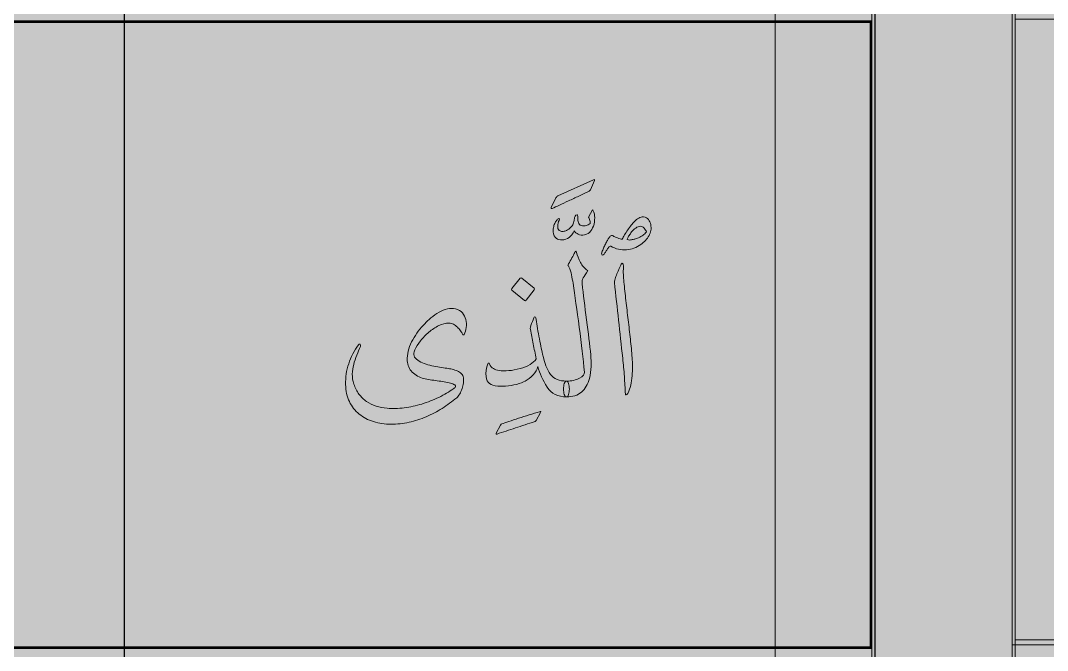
# Model space of a CAD drawing. Header units: inches. Extents: x -1481 to -429, y -1676 to -696.
# Drawn here: x -800.6 to -747.2, y -1241 to -1208.2 of the extents above; entities that cross this region are included whole.
import ezdxf

# ---------------------------------------------------------------- set-up
doc = ezdxf.new("R2010")
doc.units = ezdxf.units.IN
doc.header["$MEASUREMENT"] = 0
doc.layers.add('Layer 1', color=7, linetype='Continuous')

# ---------------------------------------------------------------- blocks, each defined once
blk = doc.blocks.new('block 75')
at = {"layer": 'Layer 1', "true_color": 0x009344}
h = blk.add_hatch(color=114, dxfattribs=at)
h.dxf.hatch_style = 2
h.paths.add_polyline_path([(-693.785, -1296.171), (-933.785, -1296.171), (-933.785, -1006.171), (-693.785, -1006.171)])
blk = doc.blocks.new('block 141')
at = {"layer": 'Layer 1', "color": 40, "lineweight": 30, "true_color": 0xf9a01b}
blk.add_lwpolyline([(-834.266, -1087.043), (-795.203, -1087.043), (-795.203, -1290.172), (-834.266, -1290.172), (-834.266, -1087.043)], dxfattribs=at)
at = {"layer": 'Layer 1', "lineweight": 0}
blk.add_lwpolyline([(-910.384, -1110.533), (-756.319, -1110.533), (-756.319, -1273.233), (-910.384, -1273.233), (-910.384, -1110.533)], dxfattribs=at)
at = {"layer": 'Layer 1', "color": 40, "lineweight": 30, "true_color": 0xf9a01b}
blk.add_open_spline([(-795.203, -1087.043), (-795.203, -1087.043), (-772.587, -1087.043), (-772.587, -1087.043), (-763.503, -1087.043), (-756.139, -1094.039), (-756.139, -1102.669), (-756.139, -1102.669), (-756.139, -1290.172), (-756.139, -1290.172), (-756.139, -1290.172), (-795.203, -1290.172), (-795.203, -1290.172), (-795.203, -1290.172), (-795.203, -1087.043), (-795.203, -1087.043)], degree=3, knots=[0, 0, 0, 0, 1, 1, 1, 2, 2, 2, 3, 3, 3, 4, 4, 4, 5, 5, 5, 5], dxfattribs=at)
blk = doc.blocks.new('block 140')
at = {"layer": 'Layer 1', "true_color": 0x49c6ea}
h = blk.add_hatch(color=133, dxfattribs=at)
h.dxf.hatch_style = 2
h.paths.add_polyline_path([(-919.173, -1282.809), (-748.857, -1282.809), (-748.857, -1065.618), (-919.173, -1065.618)])
h = blk.add_hatch(color=133, dxfattribs=at)
h.dxf.hatch_style = 2
h.paths.add_polyline_path([(-907.435, -1277.731), (-761.338, -1277.731), (-761.338, -1076.165), (-907.435, -1076.165)])
at = {"layer": 'Layer 1', "true_color": 0xffed96}
h = blk.add_hatch(color=41, dxfattribs=at)
h.dxf.hatch_style = 2
h.paths.add_polyline_path([(-912.062, -1240.799), (-756.36, -1240.799), (-756.36, -1208.274), (-912.062, -1208.274)])
at = {"layer": 'Layer 1', "lineweight": 0}
for points in [[(-919.173, -1282.809), (-748.857, -1282.809), (-748.857, -1065.618), (-919.173, -1065.618), (-919.173, -1282.809)], [(-919.173, -1282.809), (-748.857, -1282.809), (-748.857, -1065.618), (-919.173, -1065.618), (-919.173, -1282.809)], [(-907.435, -1277.731), (-761.338, -1277.731), (-761.338, -1076.165), (-907.435, -1076.165), (-907.435, -1277.731)], [(-912.062, -1240.799), (-756.36, -1240.799), (-756.36, -1208.274), (-912.062, -1208.274), (-912.062, -1240.799)]]:
    blk.add_lwpolyline(points, dxfattribs=at)
at = {"layer": 'Layer 1', "color": 44, "lineweight": 53, "true_color": 0xaf7e09}
blk.add_lwpolyline([(-912.062, -1240.799), (-756.36, -1240.799), (-756.36, -1208.274), (-912.062, -1208.274), (-912.062, -1240.799)], dxfattribs=at)
at = {"layer": 'Layer 1'}
blk.add_blockref('block 141', (0, 0), dxfattribs=at)
blk = doc.blocks.new('block 145')
at = {"layer": 'Layer 1', "lineweight": 0}
blk.add_lwpolyline([(-919.173, -1282.809), (-748.857, -1282.809), (-748.857, -1065.618), (-919.173, -1065.618), (-919.173, -1282.809)], dxfattribs=at)
blk = doc.blocks.new('block 157')
at = {"layer": 'Layer 1', "true_color": 0x231f20}
h = blk.add_hatch(color=250, dxfattribs=at)
h.dxf.hatch_style = 2
edge = h.paths.add_edge_path()
edge.add_spline(control_points=[(-773.838, -1229.058), (-774.181, -1229.167), (-774.518, -1229.277), (-774.851, -1229.389), (-775.183, -1229.501), (-775.502, -1229.606), (-775.806, -1229.704), (-775.862, -1229.721), (-775.876, -1229.704), (-775.848, -1229.651), (-775.848, -1229.651), (-775.633, -1229.252), (-775.633, -1229.252), (-775.622, -1229.231), (-775.613, -1229.216), (-775.604, -1229.205), (-775.595, -1229.195), (-775.58, -1229.186), (-775.559, -1229.179), (-775.465, -1229.144), (-775.341, -1229.101), (-775.187, -1229.051), (-775.033, -1229), (-774.866, -1228.945), (-774.685, -1228.888), (-774.505, -1228.83), (-774.321, -1228.772), (-774.132, -1228.712), (-773.943, -1228.652), (-773.763, -1228.596), (-773.591, -1228.544), (-773.563, -1228.533), (-773.546, -1228.531), (-773.539, -1228.536), (-773.532, -1228.541), (-773.535, -1228.558), (-773.549, -1228.586), (-773.549, -1228.586), (-773.775, -1228.995), (-773.775, -1228.995), (-773.785, -1229.009), (-773.795, -1229.022), (-773.804, -1229.035), (-773.812, -1229.047), (-773.824, -1229.055), (-773.838, -1229.058)], knot_values=[0, 0, 0, 0, 1, 1, 1, 2, 2, 2, 3, 3, 3, 4, 4, 4, 5, 5, 5, 6, 6, 6, 7, 7, 7, 8, 8, 8, 9, 9, 9, 10, 10, 10, 11, 11, 11, 12, 12, 12, 13, 13, 13, 14, 14, 14, 15, 15, 15, 15], degree=3, periodic=1)
at = {"layer": 'Layer 1', "lineweight": 0}
blk.add_open_spline([(-773.838, -1229.058), (-774.181, -1229.167), (-774.518, -1229.277), (-774.851, -1229.389), (-775.183, -1229.501), (-775.502, -1229.606), (-775.806, -1229.704), (-775.862, -1229.721), (-775.876, -1229.704), (-775.848, -1229.651), (-775.848, -1229.651), (-775.633, -1229.252), (-775.633, -1229.252), (-775.622, -1229.231), (-775.613, -1229.216), (-775.604, -1229.205), (-775.595, -1229.195), (-775.58, -1229.186), (-775.559, -1229.179), (-775.465, -1229.144), (-775.341, -1229.101), (-775.187, -1229.051), (-775.033, -1229), (-774.866, -1228.945), (-774.685, -1228.888), (-774.505, -1228.83), (-774.321, -1228.772), (-774.132, -1228.712), (-773.943, -1228.652), (-773.763, -1228.596), (-773.591, -1228.544), (-773.563, -1228.533), (-773.546, -1228.531), (-773.539, -1228.536), (-773.532, -1228.541), (-773.535, -1228.558), (-773.549, -1228.586), (-773.549, -1228.586), (-773.775, -1228.995), (-773.775, -1228.995), (-773.785, -1229.009), (-773.795, -1229.022), (-773.804, -1229.035), (-773.812, -1229.047), (-773.824, -1229.055), (-773.838, -1229.058)], degree=3, knots=[0, 0, 0, 0, 1, 1, 1, 2, 2, 2, 3, 3, 3, 4, 4, 4, 5, 5, 5, 6, 6, 6, 7, 7, 7, 8, 8, 8, 9, 9, 9, 10, 10, 10, 11, 11, 11, 12, 12, 12, 13, 13, 13, 14, 14, 14, 15, 15, 15, 15], dxfattribs=at)
blk = doc.blocks.new('block 139')
at = {"layer": 'Layer 1', "true_color": 0x231f20}
h = blk.add_hatch(color=250, dxfattribs=at)
h.dxf.hatch_style = 2
edge = h.paths.add_edge_path()
edge.add_spline(control_points=[(-770.952, -1217.011), (-770.962, -1217.042), (-770.985, -1217.066), (-771.022, -1217.084), (-771.191, -1217.163), (-771.367, -1217.246), (-771.55, -1217.333), (-771.734, -1217.42), (-771.912, -1217.503), (-772.083, -1217.582), (-772.255, -1217.662), (-772.415, -1217.737), (-772.563, -1217.806), (-772.711, -1217.875), (-772.838, -1217.932), (-772.942, -1217.977), (-772.966, -1217.988), (-772.982, -1217.988), (-772.993, -1217.977), (-773.003, -1217.967), (-773.003, -1217.951), (-772.993, -1217.931), (-772.993, -1217.931), (-772.745, -1217.421), (-772.745, -1217.421), (-772.728, -1217.394), (-772.711, -1217.374), (-772.692, -1217.362), (-772.673, -1217.349), (-772.656, -1217.338), (-772.639, -1217.328), (-772.639, -1217.328), (-770.795, -1216.486), (-770.795, -1216.486), (-770.741, -1216.462), (-770.724, -1216.476), (-770.744, -1216.528), (-770.744, -1216.528), (-770.952, -1217.011), (-770.952, -1217.011), (-770.952, -1217.011), (-770.952, -1217.011), (-770.952, -1217.011)], knot_values=[0, 0, 0, 0, 1, 1, 1, 2, 2, 2, 3, 3, 3, 4, 4, 4, 5, 5, 5, 6, 6, 6, 7, 7, 7, 8, 8, 8, 9, 9, 9, 10, 10, 10, 11, 11, 11, 12, 12, 12, 13, 13, 13, 14, 14, 14, 14], degree=3, periodic=1)
edge = h.paths.add_edge_path()
edge.add_spline(control_points=[(-771.796, -1219.142), (-771.873, -1219.296), (-771.96, -1219.412), (-772.058, -1219.489), (-772.163, -1219.569), (-772.287, -1219.611), (-772.431, -1219.615), (-772.546, -1219.618), (-772.647, -1219.588), (-772.733, -1219.525), (-772.818, -1219.462), (-772.868, -1219.352), (-772.882, -1219.195), (-772.889, -1219.125), (-772.886, -1219.052), (-772.872, -1218.977), (-772.858, -1218.902), (-772.837, -1218.831), (-772.809, -1218.764), (-772.781, -1218.701), (-772.748, -1218.646), (-772.712, -1218.599), (-772.675, -1218.552), (-772.635, -1218.521), (-772.594, -1218.507), (-772.552, -1218.504), (-772.548, -1218.535), (-772.583, -1218.602), (-772.604, -1218.64), (-772.621, -1218.686), (-772.633, -1218.738), (-772.645, -1218.791), (-772.652, -1218.842), (-772.654, -1218.893), (-772.656, -1218.944), (-772.651, -1218.987), (-772.641, -1219.022), (-772.63, -1219.057), (-772.608, -1219.09), (-772.573, -1219.121), (-772.52, -1219.16), (-772.464, -1219.178), (-772.405, -1219.176), (-772.345, -1219.175), (-772.287, -1219.162), (-772.231, -1219.137), (-772.172, -1219.113), (-772.119, -1219.084), (-772.071, -1219.05), (-772.024, -1219.017), (-771.976, -1218.973), (-771.927, -1218.917), (-771.882, -1218.864), (-771.848, -1218.798), (-771.827, -1218.717), (-771.806, -1218.637), (-771.792, -1218.57), (-771.785, -1218.518), (-771.782, -1218.472), (-771.769, -1218.427), (-771.748, -1218.381), (-771.728, -1218.336), (-771.693, -1218.313), (-771.644, -1218.313), (-771.633, -1218.313), (-771.625, -1218.323), (-771.62, -1218.342), (-771.615, -1218.361), (-771.61, -1218.383), (-771.607, -1218.408), (-771.603, -1218.432), (-771.602, -1218.456), (-771.602, -1218.478), (-771.602, -1218.501), (-771.602, -1218.518), (-771.602, -1218.528), (-771.602, -1218.63), (-771.586, -1218.709), (-771.554, -1218.767), (-771.523, -1218.825), (-771.46, -1218.864), (-771.365, -1218.885), (-771.316, -1218.896), (-771.253, -1218.89), (-771.174, -1218.869), (-771.095, -1218.848), (-771.026, -1218.813), (-770.966, -1218.764), (-770.96, -1218.757), (-770.958, -1218.738), (-770.961, -1218.707), (-770.965, -1218.675), (-770.971, -1218.642), (-770.98, -1218.607), (-770.988, -1218.572), (-771.001, -1218.534), (-771.016, -1218.494), (-771.032, -1218.454), (-771.042, -1218.43), (-771.045, -1218.423), (-771.045, -1218.423), (-770.851, -1218.056), (-770.851, -1218.056), (-770.816, -1218.073), (-770.789, -1218.112), (-770.77, -1218.171), (-770.75, -1218.231), (-770.738, -1218.298), (-770.733, -1218.373), (-770.728, -1218.449), (-770.729, -1218.525), (-770.736, -1218.602), (-770.743, -1218.679), (-770.751, -1218.743), (-770.762, -1218.796), (-770.804, -1218.925), (-770.861, -1219.043), (-770.932, -1219.148), (-771.004, -1219.253), (-771.113, -1219.319), (-771.26, -1219.347), (-771.39, -1219.372), (-771.498, -1219.363), (-771.586, -1219.321), (-771.673, -1219.279), (-771.743, -1219.219), (-771.796, -1219.142)], knot_values=[0, 0, 0, 0, 1, 1, 1, 2, 2, 2, 3, 3, 3, 4, 4, 4, 5, 5, 5, 6, 6, 6, 7, 7, 7, 8, 8, 8, 9, 9, 9, 10, 10, 10, 11, 11, 11, 12, 12, 12, 13, 13, 13, 14, 14, 14, 15, 15, 15, 16, 16, 16, 17, 17, 17, 18, 18, 18, 19, 19, 19, 20, 20, 20, 21, 21, 21, 22, 22, 22, 23, 23, 23, 24, 24, 24, 25, 25, 25, 26, 26, 26, 27, 27, 27, 28, 28, 28, 29, 29, 29, 30, 30, 30, 31, 31, 31, 32, 32, 32, 33, 33, 33, 34, 34, 34, 35, 35, 35, 36, 36, 36, 37, 37, 37, 38, 38, 38, 39, 39, 39, 40, 40, 40, 41, 41, 41, 42, 42, 42, 42], degree=3, periodic=1)
h = blk.add_hatch(color=250, dxfattribs=at)
h.dxf.hatch_style = 2
edge = h.paths.add_edge_path()
edge.add_spline(control_points=[(-772.194, -1227.777), (-772.246, -1227.777), (-772.286, -1227.734), (-772.312, -1227.648), (-772.338, -1227.562), (-772.351, -1227.469), (-772.351, -1227.367), (-772.351, -1227.266), (-772.338, -1227.171), (-772.312, -1227.084), (-772.286, -1226.996), (-772.246, -1226.953), (-772.194, -1226.953), (-771.924, -1226.953), (-771.699, -1226.903), (-771.517, -1226.803), (-771.335, -1226.703), (-771.249, -1226.597), (-771.26, -1226.485), (-771.326, -1225.807), (-771.418, -1225.028), (-771.535, -1224.15), (-771.652, -1223.272), (-771.758, -1222.511), (-771.853, -1221.867), (-771.881, -1221.72), (-771.906, -1221.575), (-771.929, -1221.431), (-771.951, -1221.288), (-771.998, -1221.15), (-772.068, -1221.017), (-772.092, -1220.975), (-772.109, -1220.948), (-772.118, -1220.938), (-772.126, -1220.927), (-772.115, -1220.901), (-772.084, -1220.859), (-772.024, -1220.758), (-771.967, -1220.654), (-771.913, -1220.549), (-771.859, -1220.444), (-771.807, -1220.348), (-771.758, -1220.261), (-771.748, -1220.229), (-771.734, -1220.211), (-771.716, -1220.206), (-771.699, -1220.2), (-771.685, -1220.219), (-771.674, -1220.261), (-771.625, -1220.429), (-771.557, -1220.602), (-771.469, -1220.78), (-771.382, -1220.959), (-771.256, -1221.101), (-771.092, -1221.205), (-771.193, -1221.366), (-771.27, -1221.492), (-771.322, -1221.583), (-771.375, -1221.674), (-771.396, -1221.774), (-771.385, -1221.883), (-771.322, -1222.449), (-771.245, -1223.077), (-771.152, -1223.767), (-771.059, -1224.456), (-770.987, -1225.065), (-770.934, -1225.593), (-770.92, -1225.789), (-770.915, -1225.992), (-770.918, -1226.202), (-770.922, -1226.412), (-770.948, -1226.615), (-770.997, -1226.811), (-771.085, -1227.119), (-771.225, -1227.357), (-771.42, -1227.525), (-771.614, -1227.693), (-771.872, -1227.777), (-772.194, -1227.777)], knot_values=[0, 0, 0, 0, 1, 1, 1, 2, 2, 2, 3, 3, 3, 4, 4, 4, 5, 5, 5, 6, 6, 6, 7, 7, 7, 8, 8, 8, 9, 9, 9, 10, 10, 10, 11, 11, 11, 12, 12, 12, 13, 13, 13, 14, 14, 14, 15, 15, 15, 16, 16, 16, 17, 17, 17, 18, 18, 18, 19, 19, 19, 20, 20, 20, 21, 21, 21, 22, 22, 22, 23, 23, 23, 24, 24, 24, 25, 25, 25, 26, 26, 26, 26], degree=3, periodic=1)
edge = h.paths.add_edge_path()
edge.add_spline(control_points=[(-769.301, -1219.578), (-769.266, -1219.512), (-769.225, -1219.438), (-769.178, -1219.355), (-769.13, -1219.273), (-769.075, -1219.187), (-769.012, -1219.096), (-768.946, -1219.008), (-768.884, -1218.925), (-768.826, -1218.846), (-768.768, -1218.768), (-768.708, -1218.697), (-768.645, -1218.634), (-768.582, -1218.571), (-768.514, -1218.519), (-768.44, -1218.479), (-768.367, -1218.439), (-768.281, -1218.415), (-768.183, -1218.408), (-768.075, -1218.429), (-767.991, -1218.478), (-767.931, -1218.555), (-767.872, -1218.632), (-767.832, -1218.72), (-767.813, -1218.82), (-767.794, -1218.92), (-767.793, -1219.021), (-767.81, -1219.124), (-767.828, -1219.228), (-767.859, -1219.314), (-767.905, -1219.384), (-768.003, -1219.563), (-768.146, -1219.72), (-768.335, -1219.857), (-768.556, -1220.011), (-768.802, -1220.1), (-769.075, -1220.124), (-769.205, -1220.138), (-769.343, -1220.13), (-769.49, -1220.098), (-769.637, -1220.067), (-769.772, -1220.011), (-769.894, -1219.93), (-769.915, -1219.923), (-769.94, -1219.935), (-769.968, -1219.964), (-769.996, -1219.994), (-770.025, -1220.032), (-770.057, -1220.077), (-770.088, -1220.123), (-770.12, -1220.171), (-770.151, -1220.221), (-770.183, -1220.272), (-770.211, -1220.315), (-770.235, -1220.35), (-770.27, -1220.396), (-770.303, -1220.412), (-770.332, -1220.4), (-770.362, -1220.388), (-770.377, -1220.364), (-770.377, -1220.329), (-770.363, -1220.277), (-770.342, -1220.215), (-770.314, -1220.145), (-770.286, -1220.075), (-770.255, -1220.005), (-770.222, -1219.935), (-770.189, -1219.865), (-770.155, -1219.797), (-770.12, -1219.731), (-770.085, -1219.664), (-770.052, -1219.607), (-770.02, -1219.557), (-769.992, -1219.505), (-769.959, -1219.46), (-769.92, -1219.421), (-769.882, -1219.383), (-769.829, -1219.377), (-769.763, -1219.405), (-769.749, -1219.419), (-769.722, -1219.436), (-769.682, -1219.455), (-769.641, -1219.474), (-769.597, -1219.494), (-769.548, -1219.513), (-769.499, -1219.532), (-769.451, -1219.548), (-769.406, -1219.56), (-769.361, -1219.572), (-769.326, -1219.578), (-769.301, -1219.578)], knot_values=[0, 0, 0, 0, 1, 1, 1, 2, 2, 2, 3, 3, 3, 4, 4, 4, 5, 5, 5, 6, 6, 6, 7, 7, 7, 8, 8, 8, 9, 9, 9, 10, 10, 10, 11, 11, 11, 12, 12, 12, 13, 13, 13, 14, 14, 14, 15, 15, 15, 16, 16, 16, 17, 17, 17, 18, 18, 18, 19, 19, 19, 20, 20, 20, 21, 21, 21, 22, 22, 22, 23, 23, 23, 24, 24, 24, 25, 25, 25, 26, 26, 26, 27, 27, 27, 28, 28, 28, 29, 29, 29, 30, 30, 30, 30], degree=3, periodic=1)
edge = h.paths.add_edge_path()
edge.add_spline(control_points=[(-769.306, -1220.828), (-769.285, -1220.828), (-769.27, -1220.836), (-769.262, -1220.854), (-769.253, -1220.871), (-769.246, -1220.891), (-769.241, -1220.912), (-769.235, -1220.933), (-769.233, -1220.954), (-769.233, -1220.977), (-769.233, -1221), (-769.233, -1221.017), (-769.233, -1221.027), (-769.243, -1221.16), (-769.245, -1221.29), (-769.238, -1221.418), (-769.231, -1221.546), (-769.221, -1221.674), (-769.207, -1221.804), (-769.179, -1222.115), (-769.145, -1222.437), (-769.107, -1222.77), (-769.068, -1223.102), (-769.029, -1223.436), (-768.989, -1223.772), (-768.949, -1224.108), (-768.91, -1224.442), (-768.873, -1224.774), (-768.837, -1225.107), (-768.806, -1225.431), (-768.781, -1225.745), (-768.771, -1225.868), (-768.766, -1226.012), (-768.766, -1226.178), (-768.766, -1226.345), (-768.773, -1226.513), (-768.787, -1226.682), (-768.801, -1226.852), (-768.824, -1227.014), (-768.858, -1227.168), (-768.891, -1227.322), (-768.934, -1227.451), (-768.986, -1227.556), (-769.004, -1227.584), (-769.021, -1227.609), (-769.039, -1227.63), (-769.056, -1227.651), (-769.074, -1227.665), (-769.091, -1227.672), (-769.119, -1227.679), (-769.133, -1227.665), (-769.133, -1227.63), (-769.147, -1227.325), (-769.165, -1227.017), (-769.186, -1226.706), (-769.207, -1226.395), (-769.235, -1226.078), (-769.27, -1225.756), (-769.347, -1225.088), (-769.42, -1224.43), (-769.49, -1223.783), (-769.56, -1223.135), (-769.63, -1222.481), (-769.7, -1221.82), (-769.693, -1221.739), (-769.675, -1221.657), (-769.647, -1221.573), (-769.619, -1221.489), (-769.586, -1221.401), (-769.548, -1221.31), (-769.527, -1221.262), (-769.504, -1221.208), (-769.479, -1221.15), (-769.455, -1221.093), (-769.431, -1221.04), (-769.409, -1220.993), (-769.386, -1220.946), (-769.366, -1220.906), (-769.348, -1220.875), (-769.331, -1220.843), (-769.317, -1220.828), (-769.306, -1220.828)], knot_values=[0, 0, 0, 0, 1, 1, 1, 2, 2, 2, 3, 3, 3, 4, 4, 4, 5, 5, 5, 6, 6, 6, 7, 7, 7, 8, 8, 8, 9, 9, 9, 10, 10, 10, 11, 11, 11, 12, 12, 12, 13, 13, 13, 14, 14, 14, 15, 15, 15, 16, 16, 16, 17, 17, 17, 18, 18, 18, 19, 19, 19, 20, 20, 20, 21, 21, 21, 22, 22, 22, 23, 23, 23, 24, 24, 24, 25, 25, 25, 26, 26, 26, 27, 27, 27, 27], degree=3, periodic=1)
edge = h.paths.add_edge_path()
edge.add_spline(control_points=[(-768.152, -1218.996), (-768.229, -1218.919), (-768.313, -1218.891), (-768.404, -1218.912), (-768.495, -1218.933), (-768.579, -1218.975), (-768.655, -1219.038), (-768.687, -1219.059), (-768.726, -1219.098), (-768.774, -1219.156), (-768.821, -1219.214), (-768.865, -1219.274), (-768.907, -1219.337), (-768.949, -1219.4), (-768.983, -1219.457), (-769.01, -1219.508), (-769.036, -1219.558), (-769.044, -1219.589), (-769.033, -1219.599), (-769.002, -1219.617), (-768.958, -1219.623), (-768.902, -1219.618), (-768.846, -1219.613), (-768.788, -1219.603), (-768.729, -1219.589), (-768.669, -1219.575), (-768.614, -1219.559), (-768.564, -1219.542), (-768.513, -1219.524), (-768.475, -1219.512), (-768.451, -1219.505), (-768.36, -1219.46), (-768.282, -1219.416), (-768.217, -1219.374), (-768.152, -1219.332), (-768.094, -1219.274), (-768.041, -1219.201), (-768.041, -1219.166), (-768.054, -1219.132), (-768.081, -1219.101), (-768.107, -1219.069), (-768.131, -1219.034), (-768.152, -1218.996)], knot_values=[0, 0, 0, 0, 1, 1, 1, 2, 2, 2, 3, 3, 3, 4, 4, 4, 5, 5, 5, 6, 6, 6, 7, 7, 7, 8, 8, 8, 9, 9, 9, 10, 10, 10, 11, 11, 11, 12, 12, 12, 13, 13, 13, 14, 14, 14, 14], degree=3, periodic=1)
h = blk.add_hatch(color=250, dxfattribs=at)
h.dxf.hatch_style = 2
edge = h.paths.add_edge_path()
edge.add_spline(control_points=[(-773.9, -1223.667), (-773.889, -1223.632), (-773.87, -1223.615), (-773.842, -1223.617), (-773.814, -1223.619), (-773.798, -1223.632), (-773.795, -1223.657), (-773.756, -1223.922), (-773.701, -1224.244), (-773.629, -1224.622), (-773.558, -1225), (-773.494, -1225.308), (-773.438, -1225.546), (-773.34, -1226.022), (-773.202, -1226.375), (-773.026, -1226.606), (-772.849, -1226.837), (-772.572, -1226.953), (-772.194, -1226.953), (-772.145, -1226.953), (-772.108, -1226.996), (-772.084, -1227.084), (-772.059, -1227.171), (-772.047, -1227.266), (-772.047, -1227.367), (-772.047, -1227.469), (-772.059, -1227.562), (-772.084, -1227.648), (-772.108, -1227.734), (-772.145, -1227.777), (-772.194, -1227.777), (-772.638, -1227.777), (-772.974, -1227.604), (-773.202, -1227.26), (-773.429, -1226.915), (-773.59, -1226.559), (-773.684, -1226.192), (-773.726, -1226.353), (-773.81, -1226.499), (-773.934, -1226.632), (-774.058, -1226.765), (-774.194, -1226.872), (-774.34, -1226.953), (-774.456, -1227.016), (-774.606, -1227.072), (-774.792, -1227.121), (-774.977, -1227.17), (-775.166, -1227.201), (-775.359, -1227.215), (-775.551, -1227.229), (-775.731, -1227.222), (-775.899, -1227.194), (-776.067, -1227.166), (-776.193, -1227.107), (-776.277, -1227.016), (-776.354, -1226.932), (-776.389, -1226.781), (-776.382, -1226.564), (-776.375, -1226.347), (-776.344, -1226.179), (-776.288, -1226.06), (-776.263, -1225.997), (-776.233, -1225.997), (-776.198, -1226.06), (-776.146, -1226.172), (-776.08, -1226.252), (-775.999, -1226.299), (-775.919, -1226.346), (-775.821, -1226.379), (-775.705, -1226.396), (-775.394, -1226.445), (-775.03, -1226.414), (-774.613, -1226.302), (-774.197, -1226.19), (-773.915, -1226.02), (-773.768, -1225.793), (-773.824, -1225.53), (-773.877, -1225.273), (-773.926, -1225.021), (-773.975, -1224.769), (-774.024, -1224.517), (-774.073, -1224.265), (-774.087, -1224.206), (-774.065, -1224.102), (-774.007, -1223.953), (-773.949, -1223.804), (-773.914, -1223.709), (-773.9, -1223.667)], knot_values=[0, 0, 0, 0, 1, 1, 1, 2, 2, 2, 3, 3, 3, 4, 4, 4, 5, 5, 5, 6, 6, 6, 7, 7, 7, 8, 8, 8, 9, 9, 9, 10, 10, 10, 11, 11, 11, 12, 12, 12, 13, 13, 13, 14, 14, 14, 15, 15, 15, 16, 16, 16, 17, 17, 17, 18, 18, 18, 19, 19, 19, 20, 20, 20, 21, 21, 21, 22, 22, 22, 23, 23, 23, 24, 24, 24, 25, 25, 25, 26, 26, 26, 27, 27, 27, 28, 28, 28, 29, 29, 29, 29], degree=3, periodic=1)
edge = h.paths.add_edge_path()
edge.add_spline(control_points=[(-774.598, -1221.604), (-774.57, -1221.573), (-774.543, -1221.569), (-774.519, -1221.594), (-774.519, -1221.594), (-773.873, -1222.129), (-773.873, -1222.129), (-773.845, -1222.161), (-773.844, -1222.189), (-773.868, -1222.213), (-773.868, -1222.213), (-774.299, -1222.754), (-774.299, -1222.754), (-774.323, -1222.789), (-774.351, -1222.792), (-774.382, -1222.764), (-774.382, -1222.764), (-775.033, -1222.229), (-775.033, -1222.229), (-775.058, -1222.205), (-775.058, -1222.175), (-775.033, -1222.14), (-775.033, -1222.14), (-774.598, -1221.604), (-774.598, -1221.604), (-774.598, -1221.604), (-774.598, -1221.604), (-774.598, -1221.604)], knot_values=[0, 0, 0, 0, 1, 1, 1, 2, 2, 2, 3, 3, 3, 4, 4, 4, 5, 5, 5, 6, 6, 6, 7, 7, 7, 8, 8, 8, 9, 9, 9, 9], degree=3, periodic=1)
h = blk.add_hatch(color=250, dxfattribs=at)
h.dxf.hatch_style = 2
edge = h.paths.add_edge_path()
edge.add_spline(control_points=[(-777.904, -1227.819), (-778.142, -1228.018), (-778.394, -1228.202), (-778.66, -1228.37), (-778.926, -1228.538), (-779.202, -1228.683), (-779.489, -1228.805), (-779.776, -1228.928), (-780.073, -1229.023), (-780.381, -1229.091), (-780.689, -1229.16), (-781.002, -1229.194), (-781.321, -1229.194), (-781.643, -1229.194), (-781.946, -1229.149), (-782.231, -1229.06), (-782.516, -1228.971), (-782.765, -1228.839), (-782.976, -1228.666), (-783.188, -1228.493), (-783.358, -1228.278), (-783.486, -1228.021), (-783.613, -1227.763), (-783.679, -1227.467), (-783.682, -1227.131), (-783.693, -1226.76), (-783.64, -1226.4), (-783.522, -1226.05), (-783.405, -1225.7), (-783.236, -1225.373), (-783.016, -1225.068), (-782.995, -1225.04), (-782.977, -1225.027), (-782.963, -1225.029), (-782.949, -1225.031), (-782.937, -1225.04), (-782.927, -1225.055), (-782.916, -1225.071), (-782.909, -1225.089), (-782.906, -1225.108), (-782.902, -1225.127), (-782.9, -1225.142), (-782.9, -1225.152), (-782.97, -1225.296), (-783.038, -1225.446), (-783.102, -1225.604), (-783.167, -1225.761), (-783.221, -1225.922), (-783.262, -1226.087), (-783.304, -1226.251), (-783.328, -1226.419), (-783.333, -1226.59), (-783.339, -1226.762), (-783.312, -1226.933), (-783.252, -1227.105), (-783.189, -1227.308), (-783.101, -1227.484), (-782.987, -1227.635), (-782.873, -1227.785), (-782.741, -1227.912), (-782.591, -1228.015), (-782.44, -1228.119), (-782.275, -1228.198), (-782.095, -1228.254), (-781.915, -1228.31), (-781.725, -1228.347), (-781.525, -1228.364), (-781.238, -1228.389), (-780.941, -1228.381), (-780.633, -1228.341), (-780.325, -1228.301), (-780.019, -1228.235), (-779.715, -1228.144), (-779.41, -1228.05), (-779.117, -1227.934), (-778.835, -1227.798), (-778.554, -1227.661), (-778.296, -1227.509), (-778.061, -1227.341), (-778.002, -1227.299), (-777.97, -1227.263), (-777.967, -1227.233), (-777.963, -1227.204), (-777.975, -1227.177), (-778.001, -1227.155), (-778.027, -1227.132), (-778.062, -1227.114), (-778.106, -1227.1), (-778.15, -1227.086), (-778.187, -1227.073), (-778.219, -1227.063), (-778.32, -1227.035), (-778.43, -1227.011), (-778.549, -1226.992), (-778.668, -1226.973), (-778.79, -1226.954), (-778.914, -1226.937), (-779.038, -1226.919), (-779.161, -1226.901), (-779.282, -1226.882), (-779.402, -1226.863), (-779.513, -1226.841), (-779.615, -1226.816), (-779.73, -1226.788), (-779.84, -1226.746), (-779.943, -1226.69), (-780.046, -1226.634), (-780.136, -1226.567), (-780.213, -1226.488), (-780.29, -1226.409), (-780.352, -1226.319), (-780.399, -1226.218), (-780.447, -1226.116), (-780.472, -1226.008), (-780.476, -1225.892), (-780.483, -1225.728), (-780.466, -1225.564), (-780.426, -1225.399), (-780.385, -1225.235), (-780.327, -1225.075), (-780.25, -1224.919), (-780.173, -1224.763), (-780.083, -1224.613), (-779.98, -1224.467), (-779.876, -1224.322), (-779.765, -1224.185), (-779.646, -1224.055), (-779.524, -1223.919), (-779.393, -1223.791), (-779.253, -1223.672), (-779.113, -1223.553), (-778.97, -1223.454), (-778.825, -1223.373), (-778.68, -1223.293), (-778.534, -1223.236), (-778.387, -1223.203), (-778.24, -1223.169), (-778.098, -1223.168), (-777.962, -1223.2), (-777.815, -1223.238), (-777.697, -1223.308), (-777.61, -1223.41), (-777.522, -1223.511), (-777.462, -1223.627), (-777.429, -1223.756), (-777.396, -1223.886), (-777.388, -1224.02), (-777.405, -1224.16), (-777.423, -1224.3), (-777.461, -1224.426), (-777.521, -1224.538), (-777.531, -1224.552), (-777.546, -1224.558), (-777.565, -1224.554), (-777.585, -1224.551), (-777.598, -1224.538), (-777.605, -1224.517), (-777.626, -1224.465), (-777.659, -1224.405), (-777.704, -1224.339), (-777.75, -1224.272), (-777.804, -1224.209), (-777.867, -1224.15), (-777.93, -1224.09), (-777.999, -1224.041), (-778.074, -1224), (-778.15, -1223.96), (-778.229, -1223.94), (-778.313, -1223.94), (-778.481, -1223.94), (-778.655, -1223.984), (-778.835, -1224.071), (-779.016, -1224.159), (-779.188, -1224.271), (-779.352, -1224.407), (-779.517, -1224.544), (-779.663, -1224.694), (-779.791, -1224.858), (-779.918, -1225.023), (-780.014, -1225.182), (-780.077, -1225.336), (-780.14, -1225.459), (-780.155, -1225.561), (-780.121, -1225.643), (-780.088, -1225.725), (-780.024, -1225.8), (-779.93, -1225.866), (-779.835, -1225.936), (-779.724, -1225.994), (-779.596, -1226.039), (-779.469, -1226.085), (-779.337, -1226.123), (-779.2, -1226.155), (-779.064, -1226.186), (-778.927, -1226.212), (-778.791, -1226.231), (-778.654, -1226.25), (-778.528, -1226.269), (-778.413, -1226.286), (-778.329, -1226.3), (-778.239, -1226.318), (-778.143, -1226.339), (-778.046, -1226.36), (-777.956, -1226.388), (-777.872, -1226.425), (-777.788, -1226.462), (-777.717, -1226.509), (-777.657, -1226.567), (-777.598, -1226.625), (-777.563, -1226.697), (-777.552, -1226.785), (-777.542, -1226.862), (-777.543, -1226.95), (-777.557, -1227.05), (-777.571, -1227.149), (-777.595, -1227.248), (-777.628, -1227.346), (-777.662, -1227.444), (-777.702, -1227.536), (-777.749, -1227.622), (-777.796, -1227.707), (-777.848, -1227.773), (-777.904, -1227.819)], knot_values=[0, 0, 0, 0, 1, 1, 1, 2, 2, 2, 3, 3, 3, 4, 4, 4, 5, 5, 5, 6, 6, 6, 7, 7, 7, 8, 8, 8, 9, 9, 9, 10, 10, 10, 11, 11, 11, 12, 12, 12, 13, 13, 13, 14, 14, 14, 15, 15, 15, 16, 16, 16, 17, 17, 17, 18, 18, 18, 19, 19, 19, 20, 20, 20, 21, 21, 21, 22, 22, 22, 23, 23, 23, 24, 24, 24, 25, 25, 25, 26, 26, 26, 27, 27, 27, 28, 28, 28, 29, 29, 29, 30, 30, 30, 31, 31, 31, 32, 32, 32, 33, 33, 33, 34, 34, 34, 35, 35, 35, 36, 36, 36, 37, 37, 37, 38, 38, 38, 39, 39, 39, 40, 40, 40, 41, 41, 41, 42, 42, 42, 43, 43, 43, 44, 44, 44, 45, 45, 45, 46, 46, 46, 47, 47, 47, 48, 48, 48, 49, 49, 49, 50, 50, 50, 51, 51, 51, 52, 52, 52, 53, 53, 53, 54, 54, 54, 55, 55, 55, 56, 56, 56, 57, 57, 57, 58, 58, 58, 59, 59, 59, 60, 60, 60, 61, 61, 61, 62, 62, 62, 63, 63, 63, 64, 64, 64, 65, 65, 65, 66, 66, 66, 67, 67, 67, 68, 68, 68, 69, 69, 69, 70, 70, 70, 71, 71, 71, 72, 72, 72, 73, 73, 73, 74, 74, 74, 74], degree=3, periodic=1)
at = {"layer": 'Layer 1', "lineweight": 0}
blk.add_lwpolyline([(-919.173, -1282.809), (-748.857, -1282.809), (-748.857, -1065.618), (-919.173, -1065.618), (-919.173, -1282.809)], dxfattribs=at)
for points, knots in [([(-770.952, -1217.011), (-770.962, -1217.042), (-770.985, -1217.066), (-771.022, -1217.084), (-771.191, -1217.163), (-771.367, -1217.246), (-771.55, -1217.333), (-771.734, -1217.42), (-771.912, -1217.503), (-772.083, -1217.582), (-772.255, -1217.662), (-772.415, -1217.737), (-772.563, -1217.806), (-772.711, -1217.875), (-772.838, -1217.932), (-772.942, -1217.977), (-772.966, -1217.988), (-772.982, -1217.988), (-772.993, -1217.977), (-773.003, -1217.967), (-773.003, -1217.951), (-772.993, -1217.931), (-772.993, -1217.931), (-772.745, -1217.421), (-772.745, -1217.421), (-772.728, -1217.394), (-772.711, -1217.374), (-772.692, -1217.362), (-772.673, -1217.349), (-772.656, -1217.338), (-772.639, -1217.328), (-772.639, -1217.328), (-770.795, -1216.486), (-770.795, -1216.486), (-770.741, -1216.462), (-770.724, -1216.476), (-770.744, -1216.528), (-770.744, -1216.528), (-770.952, -1217.011), (-770.952, -1217.011), (-770.952, -1217.011), (-770.952, -1217.011), (-770.952, -1217.011)], [0, 0, 0, 0, 1, 1, 1, 2, 2, 2, 3, 3, 3, 4, 4, 4, 5, 5, 5, 6, 6, 6, 7, 7, 7, 8, 8, 8, 9, 9, 9, 10, 10, 10, 11, 11, 11, 12, 12, 12, 13, 13, 13, 14, 14, 14, 14]), ([(-771.796, -1219.142), (-771.873, -1219.296), (-771.96, -1219.412), (-772.058, -1219.489), (-772.163, -1219.569), (-772.287, -1219.611), (-772.431, -1219.615), (-772.546, -1219.618), (-772.647, -1219.588), (-772.733, -1219.525), (-772.818, -1219.462), (-772.868, -1219.352), (-772.882, -1219.195), (-772.889, -1219.125), (-772.886, -1219.052), (-772.872, -1218.977), (-772.858, -1218.902), (-772.837, -1218.831), (-772.809, -1218.764), (-772.781, -1218.701), (-772.748, -1218.646), (-772.712, -1218.599), (-772.675, -1218.552), (-772.635, -1218.521), (-772.594, -1218.507), (-772.552, -1218.504), (-772.548, -1218.535), (-772.583, -1218.602), (-772.604, -1218.64), (-772.621, -1218.686), (-772.633, -1218.738), (-772.645, -1218.791), (-772.652, -1218.842), (-772.654, -1218.893), (-772.656, -1218.944), (-772.651, -1218.987), (-772.641, -1219.022), (-772.63, -1219.057), (-772.608, -1219.09), (-772.573, -1219.121), (-772.52, -1219.16), (-772.464, -1219.178), (-772.405, -1219.176), (-772.345, -1219.175), (-772.287, -1219.162), (-772.231, -1219.137), (-772.172, -1219.113), (-772.119, -1219.084), (-772.071, -1219.05), (-772.024, -1219.017), (-771.976, -1218.973), (-771.927, -1218.917), (-771.882, -1218.864), (-771.848, -1218.798), (-771.827, -1218.717), (-771.806, -1218.637), (-771.792, -1218.57), (-771.785, -1218.518), (-771.782, -1218.472), (-771.769, -1218.427), (-771.748, -1218.381), (-771.728, -1218.336), (-771.693, -1218.313), (-771.644, -1218.313), (-771.633, -1218.313), (-771.625, -1218.323), (-771.62, -1218.342), (-771.615, -1218.361), (-771.61, -1218.383), (-771.607, -1218.408), (-771.603, -1218.432), (-771.602, -1218.456), (-771.602, -1218.478), (-771.602, -1218.501), (-771.602, -1218.518), (-771.602, -1218.528), (-771.602, -1218.63), (-771.586, -1218.709), (-771.554, -1218.767), (-771.523, -1218.825), (-771.46, -1218.864), (-771.365, -1218.885), (-771.316, -1218.896), (-771.253, -1218.89), (-771.174, -1218.869), (-771.095, -1218.848), (-771.026, -1218.813), (-770.966, -1218.764), (-770.96, -1218.757), (-770.958, -1218.738), (-770.961, -1218.707), (-770.965, -1218.675), (-770.971, -1218.642), (-770.98, -1218.607), (-770.988, -1218.572), (-771.001, -1218.534), (-771.016, -1218.494), (-771.032, -1218.454), (-771.042, -1218.43), (-771.045, -1218.423), (-771.045, -1218.423), (-770.851, -1218.056), (-770.851, -1218.056), (-770.816, -1218.073), (-770.789, -1218.112), (-770.77, -1218.171), (-770.75, -1218.231), (-770.738, -1218.298), (-770.733, -1218.373), (-770.728, -1218.449), (-770.729, -1218.525), (-770.736, -1218.602), (-770.743, -1218.679), (-770.751, -1218.743), (-770.762, -1218.796), (-770.804, -1218.925), (-770.861, -1219.043), (-770.932, -1219.148), (-771.004, -1219.253), (-771.113, -1219.319), (-771.26, -1219.347), (-771.39, -1219.372), (-771.498, -1219.363), (-771.586, -1219.321), (-771.673, -1219.279), (-771.743, -1219.219), (-771.796, -1219.142)], [0, 0, 0, 0, 1, 1, 1, 2, 2, 2, 3, 3, 3, 4, 4, 4, 5, 5, 5, 6, 6, 6, 7, 7, 7, 8, 8, 8, 9, 9, 9, 10, 10, 10, 11, 11, 11, 12, 12, 12, 13, 13, 13, 14, 14, 14, 15, 15, 15, 16, 16, 16, 17, 17, 17, 18, 18, 18, 19, 19, 19, 20, 20, 20, 21, 21, 21, 22, 22, 22, 23, 23, 23, 24, 24, 24, 25, 25, 25, 26, 26, 26, 27, 27, 27, 28, 28, 28, 29, 29, 29, 30, 30, 30, 31, 31, 31, 32, 32, 32, 33, 33, 33, 34, 34, 34, 35, 35, 35, 36, 36, 36, 37, 37, 37, 38, 38, 38, 39, 39, 39, 40, 40, 40, 41, 41, 41, 42, 42, 42, 42]), ([(-769.301, -1219.578), (-769.266, -1219.512), (-769.225, -1219.438), (-769.178, -1219.355), (-769.13, -1219.273), (-769.075, -1219.187), (-769.012, -1219.096), (-768.946, -1219.008), (-768.884, -1218.925), (-768.826, -1218.846), (-768.768, -1218.768), (-768.708, -1218.697), (-768.645, -1218.634), (-768.582, -1218.571), (-768.514, -1218.519), (-768.44, -1218.479), (-768.367, -1218.439), (-768.281, -1218.415), (-768.183, -1218.408), (-768.075, -1218.429), (-767.991, -1218.478), (-767.931, -1218.555), (-767.872, -1218.632), (-767.832, -1218.72), (-767.813, -1218.82), (-767.794, -1218.92), (-767.793, -1219.021), (-767.81, -1219.124), (-767.828, -1219.228), (-767.859, -1219.314), (-767.905, -1219.384), (-768.003, -1219.563), (-768.146, -1219.72), (-768.335, -1219.857), (-768.556, -1220.011), (-768.802, -1220.1), (-769.075, -1220.124), (-769.205, -1220.138), (-769.343, -1220.13), (-769.49, -1220.098), (-769.637, -1220.067), (-769.772, -1220.011), (-769.894, -1219.93), (-769.915, -1219.923), (-769.94, -1219.935), (-769.968, -1219.964), (-769.996, -1219.994), (-770.025, -1220.032), (-770.057, -1220.077), (-770.088, -1220.123), (-770.12, -1220.171), (-770.151, -1220.221), (-770.183, -1220.272), (-770.211, -1220.315), (-770.235, -1220.35), (-770.27, -1220.396), (-770.303, -1220.412), (-770.332, -1220.4), (-770.362, -1220.388), (-770.377, -1220.364), (-770.377, -1220.329), (-770.363, -1220.277), (-770.342, -1220.215), (-770.314, -1220.145), (-770.286, -1220.075), (-770.255, -1220.005), (-770.222, -1219.935), (-770.189, -1219.865), (-770.155, -1219.797), (-770.12, -1219.731), (-770.085, -1219.664), (-770.052, -1219.607), (-770.02, -1219.557), (-769.992, -1219.505), (-769.959, -1219.46), (-769.92, -1219.421), (-769.882, -1219.383), (-769.829, -1219.377), (-769.763, -1219.405), (-769.749, -1219.419), (-769.722, -1219.436), (-769.682, -1219.455), (-769.641, -1219.474), (-769.597, -1219.494), (-769.548, -1219.513), (-769.499, -1219.532), (-769.451, -1219.548), (-769.406, -1219.56), (-769.361, -1219.572), (-769.326, -1219.578), (-769.301, -1219.578)], [0, 0, 0, 0, 1, 1, 1, 2, 2, 2, 3, 3, 3, 4, 4, 4, 5, 5, 5, 6, 6, 6, 7, 7, 7, 8, 8, 8, 9, 9, 9, 10, 10, 10, 11, 11, 11, 12, 12, 12, 13, 13, 13, 14, 14, 14, 15, 15, 15, 16, 16, 16, 17, 17, 17, 18, 18, 18, 19, 19, 19, 20, 20, 20, 21, 21, 21, 22, 22, 22, 23, 23, 23, 24, 24, 24, 25, 25, 25, 26, 26, 26, 27, 27, 27, 28, 28, 28, 29, 29, 29, 30, 30, 30, 30]), ([(-768.152, -1218.996), (-768.229, -1218.919), (-768.313, -1218.891), (-768.404, -1218.912), (-768.495, -1218.933), (-768.579, -1218.975), (-768.655, -1219.038), (-768.687, -1219.059), (-768.726, -1219.098), (-768.774, -1219.156), (-768.821, -1219.214), (-768.865, -1219.274), (-768.907, -1219.337), (-768.949, -1219.4), (-768.983, -1219.457), (-769.01, -1219.508), (-769.036, -1219.558), (-769.044, -1219.589), (-769.033, -1219.599), (-769.002, -1219.617), (-768.958, -1219.623), (-768.902, -1219.618), (-768.846, -1219.613), (-768.788, -1219.603), (-768.729, -1219.589), (-768.669, -1219.575), (-768.614, -1219.559), (-768.564, -1219.542), (-768.513, -1219.524), (-768.475, -1219.512), (-768.451, -1219.505), (-768.36, -1219.46), (-768.282, -1219.416), (-768.217, -1219.374), (-768.152, -1219.332), (-768.094, -1219.274), (-768.041, -1219.201), (-768.041, -1219.166), (-768.054, -1219.132), (-768.081, -1219.101), (-768.107, -1219.069), (-768.131, -1219.034), (-768.152, -1218.996)], [0, 0, 0, 0, 1, 1, 1, 2, 2, 2, 3, 3, 3, 4, 4, 4, 5, 5, 5, 6, 6, 6, 7, 7, 7, 8, 8, 8, 9, 9, 9, 10, 10, 10, 11, 11, 11, 12, 12, 12, 13, 13, 13, 14, 14, 14, 14]), ([(-772.194, -1227.777), (-772.246, -1227.777), (-772.286, -1227.734), (-772.312, -1227.648), (-772.338, -1227.562), (-772.351, -1227.469), (-772.351, -1227.367), (-772.351, -1227.266), (-772.338, -1227.171), (-772.312, -1227.084), (-772.286, -1226.996), (-772.246, -1226.953), (-772.194, -1226.953), (-771.924, -1226.953), (-771.699, -1226.903), (-771.517, -1226.803), (-771.335, -1226.703), (-771.249, -1226.597), (-771.26, -1226.485), (-771.326, -1225.807), (-771.418, -1225.028), (-771.535, -1224.15), (-771.652, -1223.272), (-771.758, -1222.511), (-771.853, -1221.867), (-771.881, -1221.72), (-771.906, -1221.575), (-771.929, -1221.431), (-771.951, -1221.288), (-771.998, -1221.15), (-772.068, -1221.017), (-772.092, -1220.975), (-772.109, -1220.948), (-772.118, -1220.938), (-772.126, -1220.927), (-772.115, -1220.901), (-772.084, -1220.859), (-772.024, -1220.758), (-771.967, -1220.654), (-771.913, -1220.549), (-771.859, -1220.444), (-771.807, -1220.348), (-771.758, -1220.261), (-771.748, -1220.229), (-771.734, -1220.211), (-771.716, -1220.206), (-771.699, -1220.2), (-771.685, -1220.219), (-771.674, -1220.261), (-771.625, -1220.429), (-771.557, -1220.602), (-771.469, -1220.78), (-771.382, -1220.959), (-771.256, -1221.101), (-771.092, -1221.205), (-771.193, -1221.366), (-771.27, -1221.492), (-771.322, -1221.583), (-771.375, -1221.674), (-771.396, -1221.774), (-771.385, -1221.883), (-771.322, -1222.449), (-771.245, -1223.077), (-771.152, -1223.767), (-771.059, -1224.456), (-770.987, -1225.065), (-770.934, -1225.593), (-770.92, -1225.789), (-770.915, -1225.992), (-770.918, -1226.202), (-770.922, -1226.412), (-770.948, -1226.615), (-770.997, -1226.811), (-771.085, -1227.119), (-771.225, -1227.357), (-771.42, -1227.525), (-771.614, -1227.693), (-771.872, -1227.777), (-772.194, -1227.777)], [0, 0, 0, 0, 1, 1, 1, 2, 2, 2, 3, 3, 3, 4, 4, 4, 5, 5, 5, 6, 6, 6, 7, 7, 7, 8, 8, 8, 9, 9, 9, 10, 10, 10, 11, 11, 11, 12, 12, 12, 13, 13, 13, 14, 14, 14, 15, 15, 15, 16, 16, 16, 17, 17, 17, 18, 18, 18, 19, 19, 19, 20, 20, 20, 21, 21, 21, 22, 22, 22, 23, 23, 23, 24, 24, 24, 25, 25, 25, 26, 26, 26, 26]), ([(-769.306, -1220.828), (-769.285, -1220.828), (-769.27, -1220.836), (-769.262, -1220.854), (-769.253, -1220.871), (-769.246, -1220.891), (-769.241, -1220.912), (-769.235, -1220.933), (-769.233, -1220.954), (-769.233, -1220.977), (-769.233, -1221), (-769.233, -1221.017), (-769.233, -1221.027), (-769.243, -1221.16), (-769.245, -1221.29), (-769.238, -1221.418), (-769.231, -1221.546), (-769.221, -1221.674), (-769.207, -1221.804), (-769.179, -1222.115), (-769.145, -1222.437), (-769.107, -1222.77), (-769.068, -1223.102), (-769.029, -1223.436), (-768.989, -1223.772), (-768.949, -1224.108), (-768.91, -1224.442), (-768.873, -1224.774), (-768.837, -1225.107), (-768.806, -1225.431), (-768.781, -1225.745), (-768.771, -1225.868), (-768.766, -1226.012), (-768.766, -1226.178), (-768.766, -1226.345), (-768.773, -1226.513), (-768.787, -1226.682), (-768.801, -1226.852), (-768.824, -1227.014), (-768.858, -1227.168), (-768.891, -1227.322), (-768.934, -1227.451), (-768.986, -1227.556), (-769.004, -1227.584), (-769.021, -1227.609), (-769.039, -1227.63), (-769.056, -1227.651), (-769.074, -1227.665), (-769.091, -1227.672), (-769.119, -1227.679), (-769.133, -1227.665), (-769.133, -1227.63), (-769.147, -1227.325), (-769.165, -1227.017), (-769.186, -1226.706), (-769.207, -1226.395), (-769.235, -1226.078), (-769.27, -1225.756), (-769.347, -1225.088), (-769.42, -1224.43), (-769.49, -1223.783), (-769.56, -1223.135), (-769.63, -1222.481), (-769.7, -1221.82), (-769.693, -1221.739), (-769.675, -1221.657), (-769.647, -1221.573), (-769.619, -1221.489), (-769.586, -1221.401), (-769.548, -1221.31), (-769.527, -1221.262), (-769.504, -1221.208), (-769.479, -1221.15), (-769.455, -1221.093), (-769.431, -1221.04), (-769.409, -1220.993), (-769.386, -1220.946), (-769.366, -1220.906), (-769.348, -1220.875), (-769.331, -1220.843), (-769.317, -1220.828), (-769.306, -1220.828)], [0, 0, 0, 0, 1, 1, 1, 2, 2, 2, 3, 3, 3, 4, 4, 4, 5, 5, 5, 6, 6, 6, 7, 7, 7, 8, 8, 8, 9, 9, 9, 10, 10, 10, 11, 11, 11, 12, 12, 12, 13, 13, 13, 14, 14, 14, 15, 15, 15, 16, 16, 16, 17, 17, 17, 18, 18, 18, 19, 19, 19, 20, 20, 20, 21, 21, 21, 22, 22, 22, 23, 23, 23, 24, 24, 24, 25, 25, 25, 26, 26, 26, 27, 27, 27, 27]), ([(-774.598, -1221.604), (-774.57, -1221.573), (-774.543, -1221.569), (-774.519, -1221.594), (-774.519, -1221.594), (-773.873, -1222.129), (-773.873, -1222.129), (-773.845, -1222.161), (-773.844, -1222.189), (-773.868, -1222.213), (-773.868, -1222.213), (-774.299, -1222.754), (-774.299, -1222.754), (-774.323, -1222.789), (-774.351, -1222.792), (-774.382, -1222.764), (-774.382, -1222.764), (-775.033, -1222.229), (-775.033, -1222.229), (-775.058, -1222.205), (-775.058, -1222.175), (-775.033, -1222.14), (-775.033, -1222.14), (-774.598, -1221.604), (-774.598, -1221.604), (-774.598, -1221.604), (-774.598, -1221.604), (-774.598, -1221.604)], [0, 0, 0, 0, 1, 1, 1, 2, 2, 2, 3, 3, 3, 4, 4, 4, 5, 5, 5, 6, 6, 6, 7, 7, 7, 8, 8, 8, 9, 9, 9, 9]), ([(-777.904, -1227.819), (-778.142, -1228.018), (-778.394, -1228.202), (-778.66, -1228.37), (-778.926, -1228.538), (-779.202, -1228.683), (-779.489, -1228.805), (-779.776, -1228.928), (-780.073, -1229.023), (-780.381, -1229.091), (-780.689, -1229.16), (-781.002, -1229.194), (-781.321, -1229.194), (-781.643, -1229.194), (-781.946, -1229.149), (-782.231, -1229.06), (-782.516, -1228.971), (-782.765, -1228.839), (-782.976, -1228.666), (-783.188, -1228.493), (-783.358, -1228.278), (-783.486, -1228.021), (-783.613, -1227.763), (-783.679, -1227.467), (-783.682, -1227.131), (-783.693, -1226.76), (-783.64, -1226.4), (-783.522, -1226.05), (-783.405, -1225.7), (-783.236, -1225.373), (-783.016, -1225.068), (-782.995, -1225.04), (-782.977, -1225.027), (-782.963, -1225.029), (-782.949, -1225.031), (-782.937, -1225.04), (-782.927, -1225.055), (-782.916, -1225.071), (-782.909, -1225.089), (-782.906, -1225.108), (-782.902, -1225.127), (-782.9, -1225.142), (-782.9, -1225.152), (-782.97, -1225.296), (-783.038, -1225.446), (-783.102, -1225.604), (-783.167, -1225.761), (-783.221, -1225.922), (-783.262, -1226.087), (-783.304, -1226.251), (-783.328, -1226.419), (-783.333, -1226.59), (-783.339, -1226.762), (-783.312, -1226.933), (-783.252, -1227.105), (-783.189, -1227.308), (-783.101, -1227.484), (-782.987, -1227.635), (-782.873, -1227.785), (-782.741, -1227.912), (-782.591, -1228.015), (-782.44, -1228.119), (-782.275, -1228.198), (-782.095, -1228.254), (-781.915, -1228.31), (-781.725, -1228.347), (-781.525, -1228.364), (-781.238, -1228.389), (-780.941, -1228.381), (-780.633, -1228.341), (-780.325, -1228.301), (-780.019, -1228.235), (-779.715, -1228.144), (-779.41, -1228.05), (-779.117, -1227.934), (-778.835, -1227.798), (-778.554, -1227.661), (-778.296, -1227.509), (-778.061, -1227.341), (-778.002, -1227.299), (-777.97, -1227.263), (-777.967, -1227.233), (-777.963, -1227.204), (-777.975, -1227.177), (-778.001, -1227.155), (-778.027, -1227.132), (-778.062, -1227.114), (-778.106, -1227.1), (-778.15, -1227.086), (-778.187, -1227.073), (-778.219, -1227.063), (-778.32, -1227.035), (-778.43, -1227.011), (-778.549, -1226.992), (-778.668, -1226.973), (-778.79, -1226.954), (-778.914, -1226.937), (-779.038, -1226.919), (-779.161, -1226.901), (-779.282, -1226.882), (-779.402, -1226.863), (-779.513, -1226.841), (-779.615, -1226.816), (-779.73, -1226.788), (-779.84, -1226.746), (-779.943, -1226.69), (-780.046, -1226.634), (-780.136, -1226.567), (-780.213, -1226.488), (-780.29, -1226.409), (-780.352, -1226.319), (-780.399, -1226.218), (-780.447, -1226.116), (-780.472, -1226.008), (-780.476, -1225.892), (-780.483, -1225.728), (-780.466, -1225.564), (-780.426, -1225.399), (-780.385, -1225.235), (-780.327, -1225.075), (-780.25, -1224.919), (-780.173, -1224.763), (-780.083, -1224.613), (-779.98, -1224.467), (-779.876, -1224.322), (-779.765, -1224.185), (-779.646, -1224.055), (-779.524, -1223.919), (-779.393, -1223.791), (-779.253, -1223.672), (-779.113, -1223.553), (-778.97, -1223.454), (-778.825, -1223.373), (-778.68, -1223.293), (-778.534, -1223.236), (-778.387, -1223.203), (-778.24, -1223.169), (-778.098, -1223.168), (-777.962, -1223.2), (-777.815, -1223.238), (-777.697, -1223.308), (-777.61, -1223.41), (-777.522, -1223.511), (-777.462, -1223.627), (-777.429, -1223.756), (-777.396, -1223.886), (-777.388, -1224.02), (-777.405, -1224.16), (-777.423, -1224.3), (-777.461, -1224.426), (-777.521, -1224.538), (-777.531, -1224.552), (-777.546, -1224.558), (-777.565, -1224.554), (-777.585, -1224.551), (-777.598, -1224.538), (-777.605, -1224.517), (-777.626, -1224.465), (-777.659, -1224.405), (-777.704, -1224.339), (-777.75, -1224.272), (-777.804, -1224.209), (-777.867, -1224.15), (-777.93, -1224.09), (-777.999, -1224.041), (-778.074, -1224), (-778.15, -1223.96), (-778.229, -1223.94), (-778.313, -1223.94), (-778.481, -1223.94), (-778.655, -1223.984), (-778.835, -1224.071), (-779.016, -1224.159), (-779.188, -1224.271), (-779.352, -1224.407), (-779.517, -1224.544), (-779.663, -1224.694), (-779.791, -1224.858), (-779.918, -1225.023), (-780.014, -1225.182), (-780.077, -1225.336), (-780.14, -1225.459), (-780.155, -1225.561), (-780.121, -1225.643), (-780.088, -1225.725), (-780.024, -1225.8), (-779.93, -1225.866), (-779.835, -1225.936), (-779.724, -1225.994), (-779.596, -1226.039), (-779.469, -1226.085), (-779.337, -1226.123), (-779.2, -1226.155), (-779.064, -1226.186), (-778.927, -1226.212), (-778.791, -1226.231), (-778.654, -1226.25), (-778.528, -1226.269), (-778.413, -1226.286), (-778.329, -1226.3), (-778.239, -1226.318), (-778.143, -1226.339), (-778.046, -1226.36), (-777.956, -1226.388), (-777.872, -1226.425), (-777.788, -1226.462), (-777.717, -1226.509), (-777.657, -1226.567), (-777.598, -1226.625), (-777.563, -1226.697), (-777.552, -1226.785), (-777.542, -1226.862), (-777.543, -1226.95), (-777.557, -1227.05), (-777.571, -1227.149), (-777.595, -1227.248), (-777.628, -1227.346), (-777.662, -1227.444), (-777.702, -1227.536), (-777.749, -1227.622), (-777.796, -1227.707), (-777.848, -1227.773), (-777.904, -1227.819)], [0, 0, 0, 0, 1, 1, 1, 2, 2, 2, 3, 3, 3, 4, 4, 4, 5, 5, 5, 6, 6, 6, 7, 7, 7, 8, 8, 8, 9, 9, 9, 10, 10, 10, 11, 11, 11, 12, 12, 12, 13, 13, 13, 14, 14, 14, 15, 15, 15, 16, 16, 16, 17, 17, 17, 18, 18, 18, 19, 19, 19, 20, 20, 20, 21, 21, 21, 22, 22, 22, 23, 23, 23, 24, 24, 24, 25, 25, 25, 26, 26, 26, 27, 27, 27, 28, 28, 28, 29, 29, 29, 30, 30, 30, 31, 31, 31, 32, 32, 32, 33, 33, 33, 34, 34, 34, 35, 35, 35, 36, 36, 36, 37, 37, 37, 38, 38, 38, 39, 39, 39, 40, 40, 40, 41, 41, 41, 42, 42, 42, 43, 43, 43, 44, 44, 44, 45, 45, 45, 46, 46, 46, 47, 47, 47, 48, 48, 48, 49, 49, 49, 50, 50, 50, 51, 51, 51, 52, 52, 52, 53, 53, 53, 54, 54, 54, 55, 55, 55, 56, 56, 56, 57, 57, 57, 58, 58, 58, 59, 59, 59, 60, 60, 60, 61, 61, 61, 62, 62, 62, 63, 63, 63, 64, 64, 64, 65, 65, 65, 66, 66, 66, 67, 67, 67, 68, 68, 68, 69, 69, 69, 70, 70, 70, 71, 71, 71, 72, 72, 72, 73, 73, 73, 74, 74, 74, 74]), ([(-773.9, -1223.667), (-773.889, -1223.632), (-773.87, -1223.615), (-773.842, -1223.617), (-773.814, -1223.619), (-773.798, -1223.632), (-773.795, -1223.657), (-773.756, -1223.922), (-773.701, -1224.244), (-773.629, -1224.622), (-773.558, -1225), (-773.494, -1225.308), (-773.438, -1225.546), (-773.34, -1226.022), (-773.202, -1226.375), (-773.026, -1226.606), (-772.849, -1226.837), (-772.572, -1226.953), (-772.194, -1226.953), (-772.145, -1226.953), (-772.108, -1226.996), (-772.084, -1227.084), (-772.059, -1227.171), (-772.047, -1227.266), (-772.047, -1227.367), (-772.047, -1227.469), (-772.059, -1227.562), (-772.084, -1227.648), (-772.108, -1227.734), (-772.145, -1227.777), (-772.194, -1227.777), (-772.638, -1227.777), (-772.974, -1227.604), (-773.202, -1227.26), (-773.429, -1226.915), (-773.59, -1226.559), (-773.684, -1226.192), (-773.726, -1226.353), (-773.81, -1226.499), (-773.934, -1226.632), (-774.058, -1226.765), (-774.194, -1226.872), (-774.34, -1226.953), (-774.456, -1227.016), (-774.606, -1227.072), (-774.792, -1227.121), (-774.977, -1227.17), (-775.166, -1227.201), (-775.359, -1227.215), (-775.551, -1227.229), (-775.731, -1227.222), (-775.899, -1227.194), (-776.067, -1227.166), (-776.193, -1227.107), (-776.277, -1227.016), (-776.354, -1226.932), (-776.389, -1226.781), (-776.382, -1226.564), (-776.375, -1226.347), (-776.344, -1226.179), (-776.288, -1226.06), (-776.263, -1225.997), (-776.233, -1225.997), (-776.198, -1226.06), (-776.146, -1226.172), (-776.08, -1226.252), (-775.999, -1226.299), (-775.919, -1226.346), (-775.821, -1226.379), (-775.705, -1226.396), (-775.394, -1226.445), (-775.03, -1226.414), (-774.613, -1226.302), (-774.197, -1226.19), (-773.915, -1226.02), (-773.768, -1225.793), (-773.824, -1225.53), (-773.877, -1225.273), (-773.926, -1225.021), (-773.975, -1224.769), (-774.024, -1224.517), (-774.073, -1224.265), (-774.087, -1224.206), (-774.065, -1224.102), (-774.007, -1223.953), (-773.949, -1223.804), (-773.914, -1223.709), (-773.9, -1223.667)], [0, 0, 0, 0, 1, 1, 1, 2, 2, 2, 3, 3, 3, 4, 4, 4, 5, 5, 5, 6, 6, 6, 7, 7, 7, 8, 8, 8, 9, 9, 9, 10, 10, 10, 11, 11, 11, 12, 12, 12, 13, 13, 13, 14, 14, 14, 15, 15, 15, 16, 16, 16, 17, 17, 17, 18, 18, 18, 19, 19, 19, 20, 20, 20, 21, 21, 21, 22, 22, 22, 23, 23, 23, 24, 24, 24, 25, 25, 25, 26, 26, 26, 27, 27, 27, 28, 28, 28, 29, 29, 29, 29])]:
    blk.add_open_spline(points, degree=3, knots=knots, dxfattribs=at)
at = {"layer": 'Layer 1'}
for name in ['block 140', 'block 145', 'block 157']:
    blk.add_blockref(name, (0, 0), dxfattribs=at)

msp = doc.modelspace()

# ---------------------------------------------------------------- hatches: boundary and pattern name
at = {"layer": 'Layer 1', "true_color": 0x006738}
h = msp.add_hatch(color=116, dxfattribs=at)
h.dxf.hatch_style = 2
h.paths.add_polyline_path([(-749.015, -1281.171), (-919.015, -1281.171), (-919.015, -1062.796), (-749.015, -1062.796)])
at = {"layer": 'Layer 1', "true_color": 0x38b449}
h = msp.add_hatch(color=95, dxfattribs=at)
h.dxf.hatch_style = 2
edge = h.paths.add_edge_path()
edge.add_spline(control_points=[(-748.857, -1240.404), (-748.857, -1240.404), (-733.24, -1240.404), (-733.24, -1240.404), (-724.331, -1240.404), (-717.108, -1233.182), (-717.108, -1224.273), (-717.108, -1224.273), (-717.108, -1224.273), (-717.108, -1224.273), (-717.108, -1215.364), (-724.331, -1208.141), (-733.24, -1208.141), (-733.24, -1208.141), (-748.857, -1208.141), (-748.857, -1208.141), (-748.857, -1208.141), (-748.857, -1240.404), (-748.857, -1240.404)], knot_values=[0, 0, 0, 0, 1, 1, 1, 2, 2, 2, 3, 3, 3, 4, 4, 4, 5, 5, 5, 6, 6, 6, 6], degree=3, periodic=1)
at = {"layer": 'Layer 1', "true_color": 0x8cc63e}
h = msp.add_hatch(color=73, dxfattribs=at)
h.dxf.hatch_style = 2
edge = h.paths.add_edge_path()
edge.add_spline(control_points=[(-749.015, -1272.927), (-749.015, -1272.927), (-733.24, -1272.927), (-733.24, -1272.927), (-724.331, -1272.927), (-717.108, -1265.705), (-717.108, -1256.795), (-717.108, -1256.795), (-717.108, -1256.795), (-717.108, -1256.795), (-717.108, -1247.886), (-724.331, -1240.664), (-733.24, -1240.664), (-733.24, -1240.664), (-749.015, -1240.664), (-749.015, -1240.664), (-749.015, -1240.664), (-749.015, -1272.927), (-749.015, -1272.927)], knot_values=[0, 0, 0, 0, 1, 1, 1, 2, 2, 2, 3, 3, 3, 4, 4, 4, 5, 5, 5, 6, 6, 6, 6], degree=3, periodic=1)

# ---------------------------------------------------------------- linework, layer by layer
at = {"layer": 'Layer 1', "lineweight": 0}
msp.add_lwpolyline([(-749.015, -1281.171), (-919.015, -1281.171), (-919.015, -1062.796), (-749.015, -1062.796), (-749.015, -1281.171)], dxfattribs=at)
for points in [[(-748.857, -1240.404), (-748.857, -1240.404), (-733.24, -1240.404), (-733.24, -1240.404), (-724.331, -1240.404), (-717.108, -1233.182), (-717.108, -1224.273), (-717.108, -1224.273), (-717.108, -1224.273), (-717.108, -1224.273), (-717.108, -1215.364), (-724.331, -1208.141), (-733.24, -1208.141), (-733.24, -1208.141), (-748.857, -1208.141), (-748.857, -1208.141), (-748.857, -1208.141), (-748.857, -1240.404), (-748.857, -1240.404)], [(-749.015, -1272.927), (-749.015, -1272.927), (-733.24, -1272.927), (-733.24, -1272.927), (-724.331, -1272.927), (-717.108, -1265.705), (-717.108, -1256.795), (-717.108, -1256.795), (-717.108, -1256.795), (-717.108, -1256.795), (-717.108, -1247.886), (-724.331, -1240.664), (-733.24, -1240.664), (-733.24, -1240.664), (-749.015, -1240.664), (-749.015, -1240.664), (-749.015, -1240.664), (-749.015, -1272.927), (-749.015, -1272.927)]]:
    msp.add_open_spline(points, degree=3, knots=[0, 0, 0, 0, 1, 1, 1, 2, 2, 2, 3, 3, 3, 4, 4, 4, 5, 5, 5, 6, 6, 6, 6], dxfattribs=at)

# ---------------------------------------------------------------- block references
at = {"layer": 'Layer 1'}
for name in ['block 75', 'block 139']:
    msp.add_blockref(name, (0, 0), dxfattribs=at)

doc.saveas('drawing.dxf')
